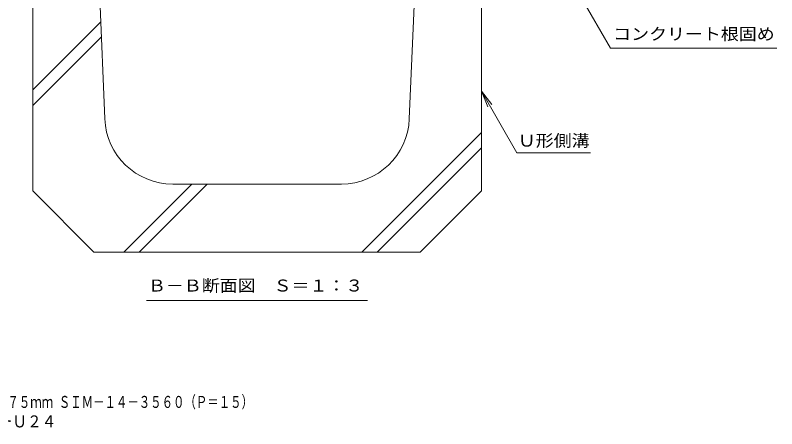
# Model space of a CAD drawing. Units: millimetres, scale not verified. Extents: x -1121 to 1141, y -824 to 816.
# Drawn here: x 540 to 1101, y -824 to -520 of the extents above; entities that cross this region are included whole.
import ezdxf
from ezdxf.enums import TextEntityAlignment as Align

# ---------------------------------------------------------------- set-up
doc = ezdxf.new("R2010")
doc.units = ezdxf.units.MM
doc.header["$LTSCALE"] = 3
for name, color, linetype, lineweight in [('4-5', 7, 'Continuous', 9), ('4-F', 6, 'Continuous', 9), ('F-5_F-5ﾚｲﾔ', 2, 'Continuous', 9)]:
    doc.layers.add(name, color=color, linetype=linetype, lineweight=lineweight)
doc.styles.add('ＭＳ ゴシック', font='')
doc.styles.get('ＭＳ ゴシック').set_extended_font_data('MS Gothic')

msp = doc.modelspace()

# ---------------------------------------------------------------- linework, layer by layer
at = {"layer": '4-5'}
for p, q in [((931.532, -463.942), (978.133, -544.656)), ((978.133, -544.656), (1100.507, -544.656)), ((883.257, -576.111), (890.867, -586.028)), ((883.257, -576.111), (888.041, -587.659)), ((636.945, -730.116), (799.558, -730.116))]:
    msp.add_line(p, q, dxfattribs=at)
msp.add_lwpolyline([(883.257, -576.111), (909.436, -621.454), (963.511, -621.454)], dxfattribs=at)
at = {"layer": '4-F'}
for p, q in [((553.257, -649.5), (553.257, -404.5)), ((606.261, -596.582), (598.257, -404.5)), ((830.254, -596.582), (838.257, -404.5)), ((883.257, -649.5), (883.257, -404.5)), ((603.29, -525.275), (553.257, -575.307)), ((603.742, -536.136), (553.257, -586.621)), ((883.257, -606.474), (795.23, -694.5)), ((883.257, -617.787), (806.544, -694.5)), ((553.257, -649.5), (598.257, -694.5)), ((670.304, -644.5), (620.304, -694.5)), ((681.618, -644.5), (631.618, -694.5)), ((656.217, -644.5), (780.297, -644.5)), ((838.257, -694.5), (883.257, -649.5)), ((838.257, -694.5), (598.257, -694.5))]:
    msp.add_line(p, q, dxfattribs=at)
for centre, start, end in [((656.217, -594.5), 182.38593, 270), ((780.297, -594.5), 270, 357.61404)]:
    msp.add_arc(centre, 50, start, end, dxfattribs=at)

# ---------------------------------------------------------------- texts
at = {"layer": '4-5', "color": 2, "style": 'ＭＳ ゴシック', "width": 1.1}
for s, p in [('コンクリート根固め', (980.17, -541.184)), ('Ｕ形側溝', (910.043, -619.602)), ('Ｂ－Ｂ断面図\u3000Ｓ＝１：３', (638.013, -726.159))]:
    msp.add_text(s, height=8.798, dxfattribs=at).set_placement(p, align=Align.BOTTOM_LEFT)
at = {"layer": 'F-5_F-5ﾚｲﾔ', "style": 'ＭＳ ゴシック'}
for s, width, p in [('Ｕ字溝用\u3000ステンレス目地付\u3000鋳鉄製蓋\u3000側溝用\u3000インターロッキングブロック用\u3000充填深さ７５ｍｍ ＳＩＭ－１４－３５６０（Ｐ＝１５）', 0.7, (181.866, -811.723)), ('Ｕ字溝用クランプ付ステンレス製受枠\u3000クッション材付\u3000ＴＬ９５ＰＣーＵ２４', 0.9, (181.866, -826.038))]:
    msp.add_text(s, height=8.798, dxfattribs=dict(at, width=width)).set_placement(p, align=Align.BOTTOM_LEFT)

doc.saveas('drawing.dxf')
